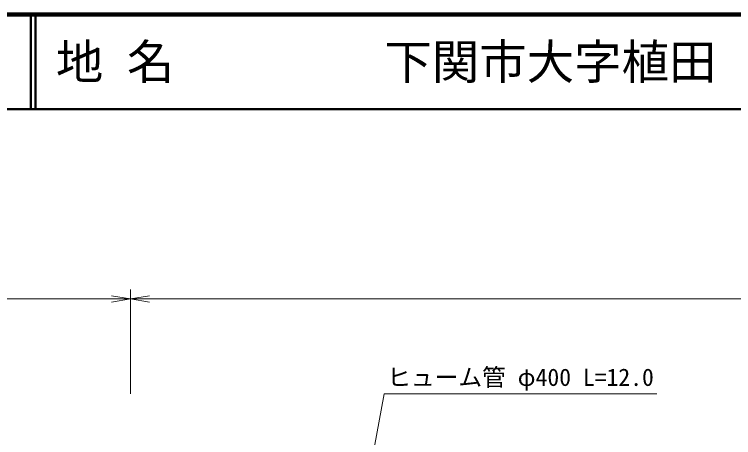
# Model space of a CAD drawing. Units: millimetres, scale not verified. Extents: x 40000 to 680000, y 20000 to 380000.
# Drawn here: x 366006 to 441843, y 335385 to 380000 of the extents above; entities that cross this region are included whole.
import ezdxf
from ezdxf.enums import TextEntityAlignment as Align

# ---------------------------------------------------------------- set-up
doc = ezdxf.new("R2010")
doc.units = ezdxf.units.MM
doc.header["$LTSCALE"] = 1000
for name, color, linetype, lineweight in [('M-STR-HTXT', 7, 'Continuous', 13), ('M-TTL', 2, 'Continuous', 140), ('M-TTL-LINE', 7, 'Continuous', 50)]:
    doc.layers.add(name, color=color, linetype=linetype, lineweight=lineweight)
doc.layers.add('M-TTL-TXT', color=7, linetype='Continuous')
doc.styles.add('ＭＳ ゴシック', font='')
doc.styles.get('ＭＳ ゴシック').set_extended_font_data('MS Gothic')

# ---------------------------------------------------------------- blocks, each defined once
blk = doc.blocks.new('open_arrow')
at = {"color": 0, "linetype": 'Continuous', "lineweight": -2}
blk.add_lwpolyline([(7.5, 1.25), (0, 0), (7.5, -1.25)], dxfattribs=at)

msp = doc.modelspace()

# ---------------------------------------------------------------- linework, layer by layer
at = {"layer": 'M-STR-HTXT'}
for p, q in [((378249, 340000), (378249, 351000)), ((92805, 350000), (378249, 350000)), ((378249, 350000), (529559, 350000))]:
    msp.add_line(p, q, dxfattribs=at)
msp.add_lwpolyline([(397000, 296500), (405000, 340000), (433750, 340000)], dxfattribs=at)
at = {"layer": 'M-TTL'}
msp.add_line((680000, 380000), (40000, 380000), dxfattribs=at)
at = {"layer": 'M-TTL-LINE'}
for p, q in [((367750, 380000), (367750, 370000)), ((368250, 380000), (368250, 370000)), ((40000, 370000), (680000, 370000))]:
    msp.add_line(p, q, dxfattribs=at)

# ---------------------------------------------------------------- block references
at = {"layer": 'M-STR-HTXT', "xscale": 267, "yscale": 267, "rotation": 180}
msp.add_blockref('open_arrow', (378249, 350000), dxfattribs=at)
at = {"layer": 'M-STR-HTXT', "xscale": 267, "yscale": 267}
msp.add_blockref('open_arrow', (378249, 350000), dxfattribs=at)

# ---------------------------------------------------------------- texts
at = {"layer": 'M-STR-HTXT', "style": 'ＭＳ ゴシック'}
msp.add_text('ヒューム管 φ400 L=12.0', height=1833, dxfattribs=at).set_placement((419375, 341750), align=Align.MIDDLE_CENTER)
at = {"layer": 'M-TTL-TXT', "style": 'ＭＳ ゴシック'}
for s, p in [('地 名', (370380, 375000)), ('下関市大字植田', (405024, 375000))]:
    msp.add_text(s, height=3666, dxfattribs=at).set_placement(p, align=Align.MIDDLE_LEFT)

doc.saveas('drawing.dxf')
